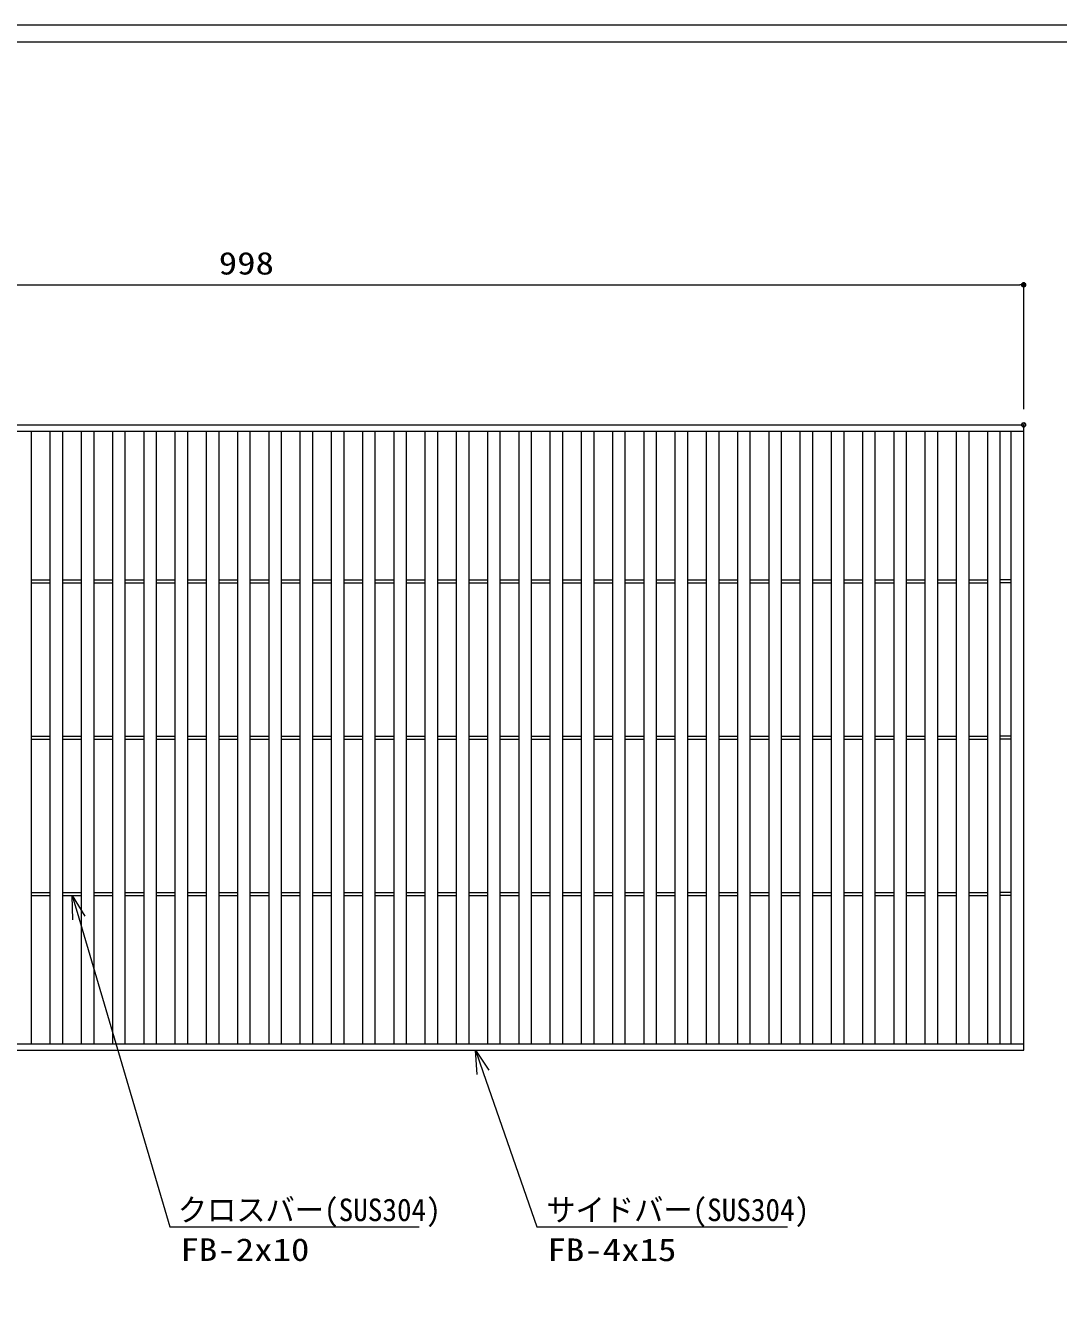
# Model space of a CAD drawing. Units: millimetres on the paper. Extents: x -216 to 216, y -153 to 153.
# Drawn here: x -64.7 to 67.6, y -9.4 to 152.6 of the extents above; entities that cross this region are included whole.
import ezdxf
from ezdxf.enums import TextEntityAlignment as Align

# ---------------------------------------------------------------- set-up
doc = ezdxf.new("R2010")
doc.units = ezdxf.units.MM
doc.header["$PDMODE"] = 32
doc.header["$PDSIZE"] = 0.5
for name, color, linetype, lineweight in [('0-0_A1FRAME', 1, 'Continuous', 9), ('0-2_寸法', 4, 'Continuous', 9), ('0-3_0', 7, 'Continuous', 9), ('0-5_蓋', 3, 'Continuous', 9)]:
    doc.layers.add(name, color=color, linetype=linetype, lineweight=lineweight)
doc.layers.add('0-4_Defpoints', color=7, linetype='Continuous')
doc.styles.add('ＭＳ ゴシック', font='')
doc.styles.get('ＭＳ ゴシック').set_extended_font_data('MS Gothic')

# ---------------------------------------------------------------- blocks, each defined once
blk = doc.blocks.new('_Dot')
at = {"layer": '0-3_0'}
for p, q in [((-0.5, 0), (-1, 0)), ((0.489, 0.1), (-0.489, 0.1)), ((0.399, 0.3), (-0.399, 0.3)), ((0.458, -0.199), (-0.458, -0.199)), ((0.3, -0.399), (-0.3, -0.399))]:
    blk.add_line(p, q, dxfattribs=at)
for points in [[(0.5, 0), (0.496, 0.063), (0.484, 0.124), (0.465, 0.184), (0.438, 0.241), (0.405, 0.294), (0.364, 0.342), (0.319, 0.385), (0.268, 0.422), (0.213, 0.452), (0.155, 0.476), (0.094, 0.491), (0.031, 0.499), (-0.031, 0.499), (-0.094, 0.491), (-0.155, 0.476), (-0.213, 0.452), (-0.268, 0.422), (-0.319, 0.385), (-0.364, 0.342), (-0.405, 0.294), (-0.438, 0.241), (-0.465, 0.184), (-0.484, 0.124), (-0.496, 0.063), (-0.5, 0), (0, 0)], [(-0.5, 0), (-0.496, -0.063), (-0.484, -0.124), (-0.465, -0.184), (-0.438, -0.241), (-0.405, -0.294), (-0.364, -0.342), (-0.319, -0.385), (-0.268, -0.422), (-0.213, -0.452), (-0.155, -0.476), (-0.094, -0.491), (-0.031, -0.499), (0.031, -0.499), (0.094, -0.491), (0.155, -0.476), (0.213, -0.452), (0.268, -0.422), (0.319, -0.385), (0.364, -0.342), (0.405, -0.294), (0.438, -0.241), (0.465, -0.184), (0.484, -0.124), (0.496, -0.063), (0.5, 0), (0, 0)]]:
    blk.add_lwpolyline(points, close=True, dxfattribs=at)
blk = doc.blocks.new('MLeader4')
at = {"layer": '0-2_寸法'}
for p, q in [((-58.652, 41.316), (-57.803, 38.439)), ((-45.796, -1.058), (-14.25, -1.058))]:
    blk.add_line(p, q, dxfattribs=at)
for points in [[(-58.574, 38.211), (-58.652, 41.316), (-57.032, 38.666)], [(-57.803, 38.439), (-46.156, -1.058), (-45.796, -1.058)]]:
    blk.add_lwpolyline(points, dxfattribs=at)
at = {"layer": '0-2_寸法', "style": 'ＭＳ ゴシック'}
for s, width, p in [('クロスバー(SUS304)', 0.95, (-45.13, -1.213)), ('FB-2x10', 1.2, (-44.796, -6.304))]:
    blk.add_text(s, height=2.889, dxfattribs=dict(at, width=width)).set_placement(p, align=Align.BOTTOM_LEFT)
blk = doc.blocks.new('MLeader5')
at = {"layer": '0-2_寸法'}
for p, q in [((-7.043, 21.516), (-6.056, 18.683)), ((1.184, -1.058), (32.922, -1.058))]:
    blk.add_line(p, q, dxfattribs=at)
for points in [[(-6.815, 18.419), (-7.043, 21.516), (-5.297, 18.948)], [(-6.056, 18.683), (0.824, -1.058), (1.184, -1.058)]]:
    blk.add_lwpolyline(points, dxfattribs=at)
at = {"layer": '0-2_寸法', "style": 'ＭＳ ゴシック'}
for s, width, p in [('サイドバー(SUS304)', 0.95, (2.042, -1.213)), ('FB-4x15', 1.2, (2.184, -6.324))]:
    blk.add_text(s, height=2.889, dxfattribs=dict(at, width=width)).set_placement(p, align=Align.BOTTOM_LEFT)

msp = doc.modelspace()

# ---------------------------------------------------------------- linework, layer by layer
at = {"layer": '0-0_A1FRAME'}
msp.add_lwpolyline([(-215.332, 152.642), (-215.332, -152.65), (215.329, -152.65), (215.329, 152.642)], close=True, dxfattribs=at)
msp.add_lwpolyline([(199.523, -150.495), (199.523, 150.487), (-209.584, 150.487)], dxfattribs=at)
at = {"layer": '0-2_寸法'}
for p, q in [((-135.952, 119.449), (62.648, 119.449)), ((63.148, 103.516), (63.148, 119.449))]:
    msp.add_line(p, q, dxfattribs=at)
at = {"layer": '0-4_Defpoints'}
for p in [(63.148, 119.449), (63.148, 101.516)]:
    msp.add_point(p, dxfattribs=at)
at = {"layer": '0-5_蓋'}
for p, q in [((-136.452, 101.516), (63.148, 101.516)), ((-136.452, 100.716), (63.148, 100.716)), ((-63.852, 22.316), (-63.852, 100.716)), ((-61.452, 22.316), (-61.452, 100.716)), ((-59.852, 22.316), (-59.852, 100.716)), ((-57.452, 22.316), (-57.452, 100.716)), ((-55.852, 22.316), (-55.852, 100.716)), ((-53.452, 22.316), (-53.452, 100.716)), ((-51.852, 22.316), (-51.852, 100.716)), ((-49.452, 22.316), (-49.452, 100.716)), ((-47.852, 22.316), (-47.852, 100.716)), ((-45.452, 22.316), (-45.452, 100.716)), ((-43.852, 22.316), (-43.852, 100.716)), ((-41.452, 22.316), (-41.452, 100.716)), ((-39.852, 22.316), (-39.852, 100.716)), ((-37.452, 22.316), (-37.452, 100.716)), ((-35.852, 22.316), (-35.852, 100.716)), ((-33.452, 22.316), (-33.452, 100.716)), ((-31.852, 22.316), (-31.852, 100.716)), ((-29.452, 22.316), (-29.452, 100.716)), ((-27.852, 22.316), (-27.852, 100.716)), ((-25.452, 22.316), (-25.452, 100.716)), ((-23.852, 22.316), (-23.852, 100.716)), ((-21.452, 22.316), (-21.452, 100.716)), ((-19.852, 22.316), (-19.852, 100.716)), ((-17.452, 22.316), (-17.452, 100.716)), ((-15.852, 22.316), (-15.852, 100.716)), ((-13.452, 22.316), (-13.452, 100.716)), ((-11.852, 22.316), (-11.852, 100.716)), ((-9.452, 22.316), (-9.452, 100.716)), ((-7.852, 22.316), (-7.852, 100.716)), ((-5.452, 22.316), (-5.452, 100.716)), ((-3.852, 22.316), (-3.852, 100.716)), ((-1.452, 22.316), (-1.452, 100.716)), ((0.148, 22.316), (0.148, 100.716)), ((2.548, 22.316), (2.548, 100.716)), ((4.148, 22.316), (4.148, 100.716)), ((6.548, 22.316), (6.548, 100.716)), ((8.148, 22.316), (8.148, 100.716)), ((10.548, 22.316), (10.548, 100.716)), ((12.148, 22.316), (12.148, 100.716)), ((14.548, 22.316), (14.548, 100.716)), ((16.148, 22.316), (16.148, 100.716)), ((18.548, 22.316), (18.548, 100.716)), ((20.148, 22.316), (20.148, 100.716)), ((22.548, 22.316), (22.548, 100.716)), ((24.148, 22.316), (24.148, 100.716)), ((26.548, 22.316), (26.548, 100.716)), ((28.148, 22.316), (28.148, 100.716)), ((30.548, 22.316), (30.548, 100.716)), ((32.148, 22.316), (32.148, 100.716)), ((34.548, 22.316), (34.548, 100.716)), ((36.148, 22.316), (36.148, 100.716)), ((38.548, 22.316), (38.548, 100.716)), ((40.148, 22.316), (40.148, 100.716)), ((42.548, 22.316), (42.548, 100.716)), ((44.148, 22.316), (44.148, 100.716)), ((46.548, 22.316), (46.548, 100.716)), ((48.148, 22.316), (48.148, 100.716)), ((50.548, 22.316), (50.548, 100.716)), ((52.148, 22.316), (52.148, 100.716)), ((54.548, 22.316), (54.548, 100.716)), ((56.148, 22.316), (56.148, 100.716)), ((58.548, 22.316), (58.548, 100.716)), ((60.148, 22.316), (60.148, 100.716)), ((61.548, 22.316), (61.548, 100.716)), ((63.148, 21.516), (63.148, 101.516)), ((-63.852, 81.716), (-61.452, 81.716)), ((-63.852, 81.316), (-61.452, 81.316)), ((-59.852, 81.716), (-57.452, 81.716)), ((-59.852, 81.316), (-57.452, 81.316)), ((-55.852, 81.716), (-53.452, 81.716)), ((-55.852, 81.316), (-53.452, 81.316)), ((-51.852, 81.716), (-49.452, 81.716)), ((-51.852, 81.316), (-49.452, 81.316)), ((-47.852, 81.716), (-45.452, 81.716)), ((-47.852, 81.316), (-45.452, 81.316)), ((-43.852, 81.716), (-41.452, 81.716)), ((-43.852, 81.316), (-41.452, 81.316)), ((-39.852, 81.716), (-37.452, 81.716)), ((-39.852, 81.316), (-37.452, 81.316)), ((-35.852, 81.716), (-33.452, 81.716)), ((-35.852, 81.316), (-33.452, 81.316)), ((-31.852, 81.716), (-29.452, 81.716)), ((-31.852, 81.316), (-29.452, 81.316)), ((-27.852, 81.716), (-25.452, 81.716)), ((-27.852, 81.316), (-25.452, 81.316)), ((-23.852, 81.716), (-21.452, 81.716)), ((-23.852, 81.316), (-21.452, 81.316)), ((-19.852, 81.716), (-17.452, 81.716)), ((-19.852, 81.316), (-17.452, 81.316)), ((-15.852, 81.716), (-13.452, 81.716)), ((-15.852, 81.316), (-13.452, 81.316)), ((-11.852, 81.716), (-9.452, 81.716)), ((-11.852, 81.316), (-9.452, 81.316)), ((-7.852, 81.716), (-5.452, 81.716)), ((-7.852, 81.316), (-5.452, 81.316)), ((-3.852, 81.716), (-1.452, 81.716)), ((-3.852, 81.316), (-1.452, 81.316)), ((0.148, 81.716), (2.548, 81.716)), ((0.148, 81.316), (2.548, 81.316)), ((4.148, 81.716), (6.548, 81.716)), ((4.148, 81.316), (6.548, 81.316)), ((8.148, 81.716), (10.548, 81.716)), ((8.148, 81.316), (10.548, 81.316)), ((12.148, 81.716), (14.548, 81.716)), ((12.148, 81.316), (14.548, 81.316)), ((16.148, 81.716), (18.548, 81.716)), ((16.148, 81.316), (18.548, 81.316)), ((20.148, 81.716), (22.548, 81.716)), ((20.148, 81.316), (22.548, 81.316)), ((24.148, 81.716), (26.548, 81.716)), ((24.148, 81.316), (26.548, 81.316)), ((28.148, 81.716), (30.548, 81.716)), ((28.148, 81.316), (30.548, 81.316)), ((32.148, 81.716), (34.548, 81.716)), ((32.148, 81.316), (34.548, 81.316)), ((36.148, 81.716), (38.548, 81.716)), ((36.148, 81.316), (38.548, 81.316)), ((40.148, 81.716), (42.548, 81.716)), ((40.148, 81.316), (42.548, 81.316)), ((44.148, 81.716), (46.548, 81.716)), ((44.148, 81.316), (46.548, 81.316)), ((48.148, 81.716), (50.548, 81.716)), ((48.148, 81.316), (50.548, 81.316)), ((52.148, 81.716), (54.548, 81.716)), ((52.148, 81.316), (54.548, 81.316)), ((56.148, 81.716), (58.548, 81.716)), ((56.148, 81.316), (58.548, 81.316)), ((61.548, 81.716), (60.148, 81.716)), ((61.548, 81.316), (60.148, 81.316)), ((-63.852, 61.716), (-61.452, 61.716)), ((-59.852, 61.716), (-57.452, 61.716)), ((-55.852, 61.716), (-53.452, 61.716)), ((-51.852, 61.716), (-49.452, 61.716)), ((-47.852, 61.716), (-45.452, 61.716)), ((-43.852, 61.716), (-41.452, 61.716)), ((-39.852, 61.716), (-37.452, 61.716)), ((-35.852, 61.716), (-33.452, 61.716)), ((-31.852, 61.716), (-29.452, 61.716)), ((-27.852, 61.716), (-25.452, 61.716)), ((-23.852, 61.716), (-21.452, 61.716)), ((-19.852, 61.716), (-17.452, 61.716)), ((-15.852, 61.716), (-13.452, 61.716)), ((-11.852, 61.716), (-9.452, 61.716)), ((-7.852, 61.716), (-5.452, 61.716)), ((-3.852, 61.716), (-1.452, 61.716)), ((0.148, 61.716), (2.548, 61.716)), ((4.148, 61.716), (6.548, 61.716)), ((8.148, 61.716), (10.548, 61.716)), ((12.148, 61.716), (14.548, 61.716)), ((16.148, 61.716), (18.548, 61.716)), ((20.148, 61.716), (22.548, 61.716)), ((24.148, 61.716), (26.548, 61.716)), ((28.148, 61.716), (30.548, 61.716)), ((32.148, 61.716), (34.548, 61.716)), ((36.148, 61.716), (38.548, 61.716)), ((40.148, 61.716), (42.548, 61.716)), ((44.148, 61.716), (46.548, 61.716)), ((48.148, 61.716), (50.548, 61.716)), ((52.148, 61.716), (54.548, 61.716)), ((56.148, 61.716), (58.548, 61.716)), ((61.548, 61.716), (60.148, 61.716)), ((-63.852, 61.316), (-61.452, 61.316)), ((-59.852, 61.316), (-57.452, 61.316)), ((-55.852, 61.316), (-53.452, 61.316)), ((-51.852, 61.316), (-49.452, 61.316)), ((-47.852, 61.316), (-45.452, 61.316)), ((-43.852, 61.316), (-41.452, 61.316)), ((-39.852, 61.316), (-37.452, 61.316)), ((-35.852, 61.316), (-33.452, 61.316)), ((-31.852, 61.316), (-29.452, 61.316)), ((-27.852, 61.316), (-25.452, 61.316)), ((-23.852, 61.316), (-21.452, 61.316)), ((-19.852, 61.316), (-17.452, 61.316)), ((-15.852, 61.316), (-13.452, 61.316)), ((-11.852, 61.316), (-9.452, 61.316)), ((-7.852, 61.316), (-5.452, 61.316)), ((-3.852, 61.316), (-1.452, 61.316)), ((0.148, 61.316), (2.548, 61.316)), ((4.148, 61.316), (6.548, 61.316)), ((8.148, 61.316), (10.548, 61.316)), ((12.148, 61.316), (14.548, 61.316)), ((16.148, 61.316), (18.548, 61.316)), ((20.148, 61.316), (22.548, 61.316)), ((24.148, 61.316), (26.548, 61.316)), ((28.148, 61.316), (30.548, 61.316)), ((32.148, 61.316), (34.548, 61.316)), ((36.148, 61.316), (38.548, 61.316)), ((40.148, 61.316), (42.548, 61.316)), ((44.148, 61.316), (46.548, 61.316)), ((48.148, 61.316), (50.548, 61.316)), ((52.148, 61.316), (54.548, 61.316)), ((56.148, 61.316), (58.548, 61.316)), ((61.548, 61.316), (60.148, 61.316)), ((-63.852, 41.716), (-61.452, 41.716)), ((-63.852, 41.316), (-61.452, 41.316)), ((-59.852, 41.716), (-57.452, 41.716)), ((-59.852, 41.316), (-57.452, 41.316)), ((-55.852, 41.716), (-53.452, 41.716)), ((-55.852, 41.316), (-53.452, 41.316)), ((-51.852, 41.716), (-49.452, 41.716)), ((-51.852, 41.316), (-49.452, 41.316)), ((-47.852, 41.716), (-45.452, 41.716)), ((-47.852, 41.316), (-45.452, 41.316)), ((-43.852, 41.716), (-41.452, 41.716)), ((-43.852, 41.316), (-41.452, 41.316)), ((-39.852, 41.716), (-37.452, 41.716)), ((-39.852, 41.316), (-37.452, 41.316)), ((-35.852, 41.716), (-33.452, 41.716)), ((-35.852, 41.316), (-33.452, 41.316)), ((-31.852, 41.716), (-29.452, 41.716)), ((-31.852, 41.316), (-29.452, 41.316)), ((-27.852, 41.716), (-25.452, 41.716)), ((-27.852, 41.316), (-25.452, 41.316)), ((-23.852, 41.716), (-21.452, 41.716)), ((-23.852, 41.316), (-21.452, 41.316)), ((-19.852, 41.716), (-17.452, 41.716)), ((-19.852, 41.316), (-17.452, 41.316)), ((-15.852, 41.716), (-13.452, 41.716)), ((-15.852, 41.316), (-13.452, 41.316)), ((-11.852, 41.716), (-9.452, 41.716)), ((-11.852, 41.316), (-9.452, 41.316)), ((-7.852, 41.716), (-5.452, 41.716)), ((-7.852, 41.316), (-5.452, 41.316)), ((-3.852, 41.716), (-1.452, 41.716)), ((-3.852, 41.316), (-1.452, 41.316)), ((0.148, 41.716), (2.548, 41.716)), ((0.148, 41.316), (2.548, 41.316)), ((4.148, 41.716), (6.548, 41.716)), ((4.148, 41.316), (6.548, 41.316)), ((8.148, 41.716), (10.548, 41.716)), ((8.148, 41.316), (10.548, 41.316)), ((12.148, 41.716), (14.548, 41.716)), ((12.148, 41.316), (14.548, 41.316)), ((16.148, 41.716), (18.548, 41.716)), ((16.148, 41.316), (18.548, 41.316)), ((20.148, 41.716), (22.548, 41.716)), ((20.148, 41.316), (22.548, 41.316)), ((24.148, 41.716), (26.548, 41.716)), ((24.148, 41.316), (26.548, 41.316)), ((28.148, 41.716), (30.548, 41.716)), ((28.148, 41.316), (30.548, 41.316)), ((32.148, 41.716), (34.548, 41.716)), ((32.148, 41.316), (34.548, 41.316)), ((36.148, 41.716), (38.548, 41.716)), ((36.148, 41.316), (38.548, 41.316)), ((40.148, 41.716), (42.548, 41.716)), ((40.148, 41.316), (42.548, 41.316)), ((44.148, 41.716), (46.548, 41.716)), ((44.148, 41.316), (46.548, 41.316)), ((48.148, 41.716), (50.548, 41.716)), ((48.148, 41.316), (50.548, 41.316)), ((52.148, 41.716), (54.548, 41.716)), ((52.148, 41.316), (54.548, 41.316)), ((56.148, 41.716), (58.548, 41.716)), ((56.148, 41.316), (58.548, 41.316)), ((61.548, 41.716), (60.148, 41.716)), ((61.548, 41.316), (60.148, 41.316)), ((-136.452, 22.316), (63.148, 22.316)), ((-136.452, 21.516), (63.148, 21.516))]:
    msp.add_line(p, q, dxfattribs=at)

# ---------------------------------------------------------------- block references
at = {"layer": '0-2_寸法', "xscale": 0.5, "yscale": 0.5}
msp.add_blockref('_Dot', (63.148, 119.449), dxfattribs=at)
at = {"layer": '0-2_寸法'}
for name in ['MLeader4', 'MLeader5']:
    msp.add_blockref(name, (0, 0), dxfattribs=at)

# ---------------------------------------------------------------- texts
at = {"layer": '0-2_寸法', "style": 'ＭＳ ゴシック', "width": 1.2}
msp.add_text('998', height=2.889, dxfattribs=at).set_placement((-39.892, 119.894), align=Align.BOTTOM_LEFT)

doc.saveas('drawing.dxf')
